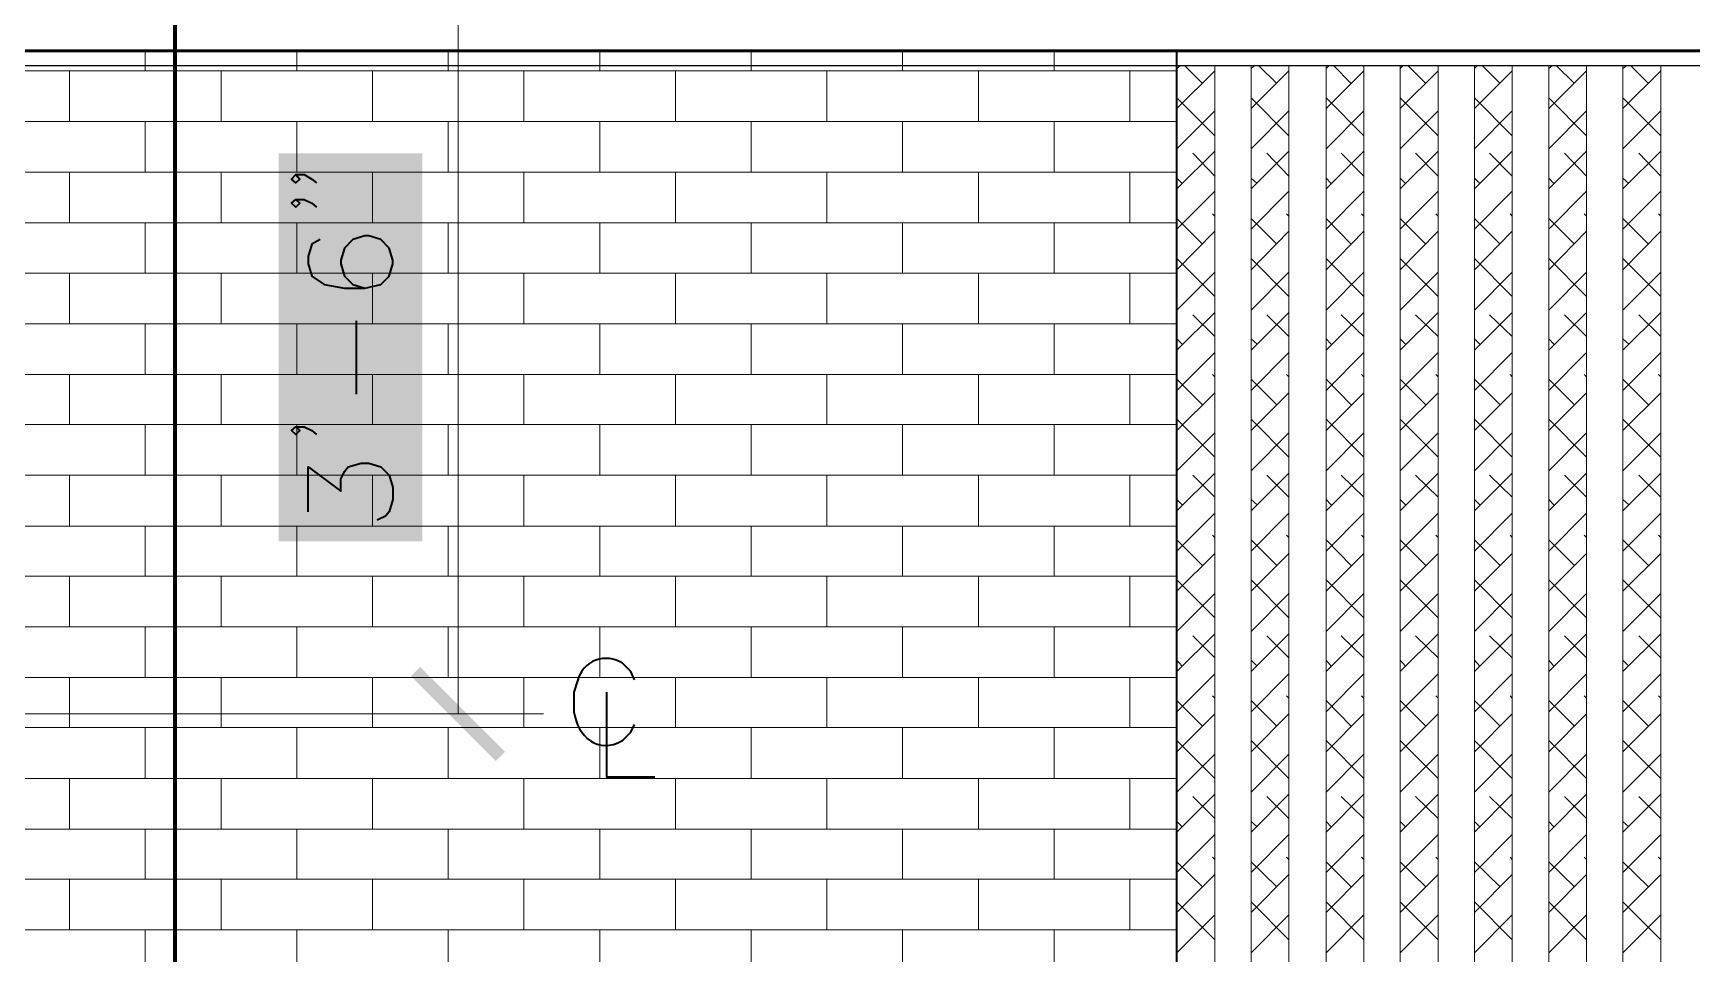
# Model space of a CAD drawing. Header units: inches. Extents: x 5 to 516, y -193 to 129.
# Drawn here: x 99.97 to 107.27, y -83.94 to -79.89 of the extents above; entities that cross this region are included whole.
import ezdxf

# ---------------------------------------------------------------- set-up
doc = ezdxf.new("R2010")
doc.units = ezdxf.units.IN
doc.header["$MEASUREMENT"] = 0
for name, color, linetype in [('Highlight', 210, 'Continuous'), ('PDF4_Geometry', 7, 'Continuous'), ('PDF4_Solid Fills', 7, 'Continuous')]:
    doc.layers.add(name, color=color, linetype=linetype)

msp = doc.modelspace()

# ---------------------------------------------------------------- linework, layer by layer
at = {"layer": 'Highlight'}
msp.add_line((23.3387518, -80.0329832), (138.0451299, -80.0329832), dxfattribs=at)
at = {"layer": 'PDF4_Geometry', "lineweight": 70}
msp.add_lwpolyline([(100.5954244, -76.4929811), (100.5954244, -100.6696493)], dxfattribs=at)
at = {"layer": 'PDF4_Geometry', "lineweight": 15}
for points in [[(101.8420879, -82.8863159), (101.8420879, -79.3863156)], [(100.4654263, -80.0563154), (100.4654263, -79.9696487)], [(101.132093, -80.0563154), (101.132093, -79.9696487)], [(101.7987597, -80.0563154), (101.7987597, -79.9696487)], [(102.4654264, -80.0563154), (102.4654264, -79.9696487)], [(103.1320932, -80.0563154), (103.1320932, -79.9696487)], [(103.7987599, -80.0563154), (103.7987599, -79.9696487)], [(104.4654266, -80.0563154), (104.4654266, -79.9696487)], [(78.672093, -80.0563154), (90.7987622, -80.0563154), (96.6354292, -80.0563154), (105.0054318, -80.0563154)], [(100.1320929, -80.2796488), (100.1320929, -80.0563154)], [(100.7987596, -80.2796488), (100.7987596, -80.0563154)], [(101.4654264, -80.2796488), (101.4654264, -80.0563154)], [(102.1320931, -80.2796488), (102.1320931, -80.0563154)], [(102.7987598, -80.2796488), (102.7987598, -80.0563154)], [(103.4654265, -80.2796488), (103.4654265, -80.0563154)], [(104.1320932, -80.2796488), (104.1320932, -80.0563154)], [(104.79876, -80.2796488), (104.79876, -80.0563154)], [(78.672093, -80.2796488), (90.7987622, -80.2796488), (96.6354292, -80.2796488), (105.0054318, -80.2796488)], [(100.4654263, -80.5029821), (100.4654263, -80.2796488)], [(101.132093, -80.5029821), (101.132093, -80.2796488)], [(101.7987597, -80.5029821), (101.7987597, -80.2796488)], [(102.4654264, -80.5029821), (102.4654264, -80.2796488)], [(103.1320932, -80.5029821), (103.1320932, -80.2796488)], [(103.7987599, -80.5029821), (103.7987599, -80.2796488)], [(104.4654266, -80.5029821), (104.4654266, -80.2796488)], [(78.672093, -80.5029821), (90.7987622, -80.5029821), (96.6354292, -80.5029821), (105.0054318, -80.5029821)], [(100.1320929, -80.7263155), (100.1320929, -80.5029821)], [(100.7987596, -80.7263155), (100.7987596, -80.5029821)], [(101.4654264, -80.7263155), (101.4654264, -80.5029821)], [(102.1320931, -80.7263155), (102.1320931, -80.5029821)], [(102.7987598, -80.7263155), (102.7987598, -80.5029821)], [(103.4654265, -80.7263155), (103.4654265, -80.5029821)], [(104.1320932, -80.7263155), (104.1320932, -80.5029821)], [(104.79876, -80.7263155), (104.79876, -80.5029821)], [(78.672093, -80.7263155), (90.7987622, -80.7263155), (96.6354292, -80.7263155), (105.0054318, -80.7263155)], [(100.4654263, -80.9463155), (100.4654263, -80.7263155)], [(101.132093, -80.9463155), (101.132093, -80.7263155)], [(101.7987597, -80.9463155), (101.7987597, -80.7263155)], [(102.4654264, -80.9463155), (102.4654264, -80.7263155)], [(103.1320932, -80.9463155), (103.1320932, -80.7263155)], [(103.7987599, -80.9463155), (103.7987599, -80.7263155)], [(104.4654266, -80.9463155), (104.4654266, -80.7263155)], [(78.672093, -80.9463155), (90.7987622, -80.9463155), (96.6354292, -80.9463155), (105.0054318, -80.9463155)], [(100.1320929, -81.1696488), (100.1320929, -80.9463155)], [(100.7987596, -81.1696488), (100.7987596, -80.9463155)], [(101.4654264, -81.1696488), (101.4654264, -80.9463155)], [(102.1320931, -81.1696488), (102.1320931, -80.9463155)], [(102.7987598, -81.1696488), (102.7987598, -80.9463155)], [(103.4654265, -81.1696488), (103.4654265, -80.9463155)], [(104.1320932, -81.1696488), (104.1320932, -80.9463155)], [(104.79876, -81.1696488), (104.79876, -80.9463155)], [(78.672093, -81.1696488), (90.7987622, -81.1696488), (96.6354292, -81.1696488), (105.0054318, -81.1696488)], [(100.4654263, -81.3929822), (100.4654263, -81.1696488)], [(101.132093, -81.3929822), (101.132093, -81.1696488)], [(101.7987597, -81.3929822), (101.7987597, -81.1696488)], [(102.4654264, -81.3929822), (102.4654264, -81.1696488)], [(103.1320932, -81.3929822), (103.1320932, -81.1696488)], [(103.7987599, -81.3929822), (103.7987599, -81.1696488)], [(104.4654266, -81.3929822), (104.4654266, -81.1696488)], [(78.672093, -81.3929822), (90.7987622, -81.3929822), (96.6354292, -81.3929822), (105.0054318, -81.3929822)], [(100.1320929, -81.6129822), (100.1320929, -81.3929822)], [(100.7987596, -81.6129822), (100.7987596, -81.3929822)], [(101.4654264, -81.6129822), (101.4654264, -81.3929822)], [(102.1320931, -81.6129822), (102.1320931, -81.3929822)], [(102.7987598, -81.6129822), (102.7987598, -81.3929822)], [(103.4654265, -81.6129822), (103.4654265, -81.3929822)], [(104.1320932, -81.6129822), (104.1320932, -81.3929822)], [(104.79876, -81.6129822), (104.79876, -81.3929822)], [(78.672093, -81.6129822), (90.7987622, -81.6129822), (96.6354292, -81.6129822), (105.0054318, -81.6129822)], [(100.4654263, -81.8363156), (100.4654263, -81.6129822)], [(101.132093, -81.8363156), (101.132093, -81.6129822)], [(101.7987597, -81.8363156), (101.7987597, -81.6129822)], [(102.4654264, -81.8363156), (102.4654264, -81.6129822)], [(103.1320932, -81.8363156), (103.1320932, -81.6129822)], [(103.7987599, -81.8363156), (103.7987599, -81.6129822)], [(104.4654266, -81.8363156), (104.4654266, -81.6129822)], [(78.672093, -81.8363156), (90.7987622, -81.8363156), (96.6354292, -81.8363156), (105.0054318, -81.8363156)], [(100.1320929, -82.0596489), (100.1320929, -81.8363156)], [(100.7987596, -82.0596489), (100.7987596, -81.8363156)], [(101.4654264, -82.0596489), (101.4654264, -81.8363156)], [(102.1320931, -82.0596489), (102.1320931, -81.8363156)], [(102.7987598, -82.0596489), (102.7987598, -81.8363156)], [(103.4654265, -82.0596489), (103.4654265, -81.8363156)], [(104.1320932, -82.0596489), (104.1320932, -81.8363156)], [(104.79876, -82.0596489), (104.79876, -81.8363156)], [(78.672093, -82.0596489), (90.7987622, -82.0596489), (96.6354292, -82.0596489), (105.0054318, -82.0596489)], [(100.4654263, -82.2796489), (100.4654263, -82.0596489)], [(101.132093, -82.2796489), (101.132093, -82.0596489)], [(101.7987597, -82.2796489), (101.7987597, -82.0596489)], [(102.4654264, -82.2796489), (102.4654264, -82.0596489)], [(103.1320932, -82.2796489), (103.1320932, -82.0596489)], [(103.7987599, -82.2796489), (103.7987599, -82.0596489)], [(104.4654266, -82.2796489), (104.4654266, -82.0596489)], [(78.672093, -82.2796489), (90.7987622, -82.2796489), (96.6354292, -82.2796489), (105.0054318, -82.2796489)], [(100.1320929, -82.5029823), (100.1320929, -82.2796489)], [(100.7987596, -82.5029823), (100.7987596, -82.2796489)], [(101.4654264, -82.5029823), (101.4654264, -82.2796489)], [(102.1320931, -82.5029823), (102.1320931, -82.2796489)], [(102.7987598, -82.5029823), (102.7987598, -82.2796489)], [(103.4654265, -82.5029823), (103.4654265, -82.2796489)], [(104.1320932, -82.5029823), (104.1320932, -82.2796489)], [(104.79876, -82.5029823), (104.79876, -82.2796489)], [(78.672093, -82.5029823), (90.7987622, -82.5029823), (96.6354292, -82.5029823), (105.0054318, -82.5029823)], [(100.4654263, -82.7263156), (100.4654263, -82.5029823)], [(101.132093, -82.7263156), (101.132093, -82.5029823)], [(101.7987597, -82.7263156), (101.7987597, -82.5029823)], [(102.4654264, -82.7263156), (102.4654264, -82.5029823)], [(103.1320932, -82.7263156), (103.1320932, -82.5029823)], [(103.7987599, -82.7263156), (103.7987599, -82.5029823)], [(104.4654266, -82.7263156), (104.4654266, -82.5029823)], [(78.672093, -82.7263156), (90.7987622, -82.7263156), (96.6354292, -82.7263156), (105.0054318, -82.7263156)], [(100.1320929, -82.9463156), (100.1320929, -82.7263156)], [(100.7987596, -82.9463156), (100.7987596, -82.7263156)], [(101.4654264, -82.9463156), (101.4654264, -82.7263156)], [(102.1320931, -82.9463156), (102.1320931, -82.7263156)], [(102.7987598, -82.9463156), (102.7987598, -82.7263156)], [(103.4654265, -82.9463156), (103.4654265, -82.7263156)], [(104.1320932, -82.9463156), (104.1320932, -82.7263156)], [(104.79876, -82.9463156), (104.79876, -82.7263156)], [(99.6320895, -82.8863159), (102.2187564, -82.8863159)], [(78.672093, -82.9463156), (90.7987622, -82.9463156), (96.6354292, -82.9463156), (105.0054318, -82.9463156)], [(100.4654263, -83.169649), (100.4654263, -82.9463156)], [(101.132093, -83.169649), (101.132093, -82.9463156)], [(101.7987597, -83.169649), (101.7987597, -82.9463156)], [(102.4654264, -83.169649), (102.4654264, -82.9463156)], [(103.1320932, -83.169649), (103.1320932, -82.9463156)], [(103.7987599, -83.169649), (103.7987599, -82.9463156)], [(104.4654266, -83.169649), (104.4654266, -82.9463156)], [(78.672093, -83.169649), (90.7987622, -83.169649), (96.6354292, -83.169649), (105.0054318, -83.169649)], [(100.1320929, -83.3929824), (100.1320929, -83.169649)], [(100.7987596, -83.3929824), (100.7987596, -83.169649)], [(101.4654264, -83.3929824), (101.4654264, -83.169649)], [(102.1320931, -83.3929824), (102.1320931, -83.169649)], [(102.7987598, -83.3929824), (102.7987598, -83.169649)], [(103.4654265, -83.3929824), (103.4654265, -83.169649)], [(104.1320932, -83.3929824), (104.1320932, -83.169649)], [(104.79876, -83.3929824), (104.79876, -83.169649)], [(78.672093, -83.3929824), (90.7987622, -83.3929824), (96.6354292, -83.3929824), (105.0054318, -83.3929824)], [(100.4654263, -83.6129823), (100.4654263, -83.3929824)], [(101.132093, -83.6129823), (101.132093, -83.3929824)], [(101.7987597, -83.6129823), (101.7987597, -83.3929824)], [(102.4654264, -83.6129823), (102.4654264, -83.3929824)], [(103.1320932, -83.6129823), (103.1320932, -83.3929824)], [(103.7987599, -83.6129823), (103.7987599, -83.3929824)], [(104.4654266, -83.6129823), (104.4654266, -83.3929824)], [(78.672093, -83.6129823), (90.7987622, -83.6129823), (96.6354292, -83.6129823), (105.0054318, -83.6129823)], [(100.1320929, -83.8363159), (100.1320929, -83.6129823)], [(100.7987596, -83.8363159), (100.7987596, -83.6129823)], [(101.4654264, -83.8363159), (101.4654264, -83.6129823)], [(102.1320931, -83.8363159), (102.1320931, -83.6129823)], [(102.7987598, -83.8363159), (102.7987598, -83.6129823)], [(103.4654265, -83.8363159), (103.4654265, -83.6129823)], [(104.1320932, -83.8363159), (104.1320932, -83.6129823)], [(104.79876, -83.8363159), (104.79876, -83.6129823)], [(78.672093, -83.8363159), (90.7987622, -83.8363159), (96.6354292, -83.8363159), (105.0054318, -83.8363159)], [(100.4654263, -84.0596491), (100.4654263, -83.8363159)], [(101.132093, -84.0596491), (101.132093, -83.8363159)], [(101.7987597, -84.0596491), (101.7987597, -83.8363159)], [(102.4654264, -84.0596491), (102.4654264, -83.8363159)], [(103.1320932, -84.0596491), (103.1320932, -83.8363159)], [(103.7987599, -84.0596491), (103.7987599, -83.8363159)], [(104.4654266, -84.0596491), (104.4654266, -83.8363159)]]:
    msp.add_lwpolyline(points, dxfattribs=at)
at = {"layer": 'PDF4_Geometry', "lineweight": 50}
msp.add_lwpolyline([(134.6320923, -79.969649), (26.9620804, -79.969649)], dxfattribs=at)
at = {"layer": 'PDF4_Geometry', "lineweight": 35}
for points in [[(105.0054216, -98.2829846), (105.0054216, -79.969649)], [(101.1287564, -80.512984), (101.1454231, -80.532984), (101.1287564, -80.5496507), (101.1087564, -80.532984), (101.1287564, -80.512984), (101.1654231, -80.512984), (101.1987564, -80.532984), (101.2187564, -80.5496507)], [(101.1287564, -80.6229829), (101.1454231, -80.6396496), (101.1287564, -80.6563163), (101.1087564, -80.6396496), (101.1287564, -80.6229829), (101.1654231, -80.6229829), (101.1987564, -80.6396496), (101.2187564, -80.6563163)], [(101.2354221, -80.7996492), (101.1987555, -80.8196492), (101.1820888, -80.8729826), (101.1820888, -80.9063159), (101.1987555, -80.9596492), (101.2520888, -80.9963159), (101.3420888, -81.0129826), (101.4320888, -81.0129826), (101.5020888, -80.9963159), (101.5387555, -80.9596492), (101.5554222, -80.9063159), (101.5554222, -80.8896492), (101.5387555, -80.8363159), (101.5020888, -80.7996492), (101.4487555, -80.7829826), (101.4320888, -80.7829826), (101.3787555, -80.7996492), (101.3420888, -80.8363159), (101.3254222, -80.8896492), (101.3254222, -80.9063159), (101.3420888, -80.9596492), (101.3787555, -80.9963159), (101.4320888, -81.0129826)], [(101.3954224, -81.4796487), (101.3954224, -81.1563154)], [(101.1287564, -81.622983), (101.1454231, -81.6396497), (101.1287564, -81.6563164), (101.1087564, -81.6396497), (101.1287564, -81.622983), (101.1654231, -81.622983), (101.1987564, -81.6396497), (101.2187564, -81.6563164)], [(101.1820876, -81.9963182), (101.1820876, -81.7996515), (101.3254209, -81.9063181), (101.3254209, -81.8529848), (101.3420876, -81.8196515), (101.3587543, -81.7996515), (101.4154209, -81.7829848), (101.4487543, -81.7829848), (101.5020876, -81.7996515), (101.5387543, -81.8363181), (101.5554209, -81.8896515), (101.5554209, -81.9429848), (101.5387543, -81.9963182), (101.5220876, -82.0163182), (101.4854209, -82.0329848)], [(102.4954218, -82.7896498), (102.4954218, -83.1629832), (102.7087552, -83.1629832)], [(102.5654236, -83.0029819), (102.6020903, -82.9663152), (102.6187569, -82.9329819)]]:
    msp.add_lwpolyline(points, dxfattribs=at)
at = {"layer": 'PDF4_Geometry', "color": 8, "lineweight": 15, "true_color": 0x808080}
for points in [[(105.0054216, -80.046316), (105.0220883, -80.0329826)], [(105.0054216, -80.2229822), (105.1720883, -80.0563156)], [(105.1187571, -80.1129833), (105.0387571, -80.0329833)], [(105.3320886, -80.046316), (105.3487553, -80.0329826)], [(105.3320886, -80.2229822), (105.4987553, -80.0563156)], [(105.4454241, -80.1129833), (105.3654241, -80.0329833)], [(105.6620888, -80.046316), (105.6754221, -80.0329826)], [(105.6620888, -80.2229822), (105.8287554, -80.0563156)], [(105.7720877, -80.1129833), (105.695421, -80.0329833)], [(105.9887557, -80.046316), (106.0020891, -80.0329826)], [(105.9887557, -80.2229822), (106.1554224, -80.0563156)], [(106.1020912, -80.1129833), (106.0220912, -80.0329833)], [(106.3154227, -80.046316), (106.328756, -80.0329826)], [(106.3154227, -80.2229822), (106.4820894, -80.0563156)], [(106.4287582, -80.1129833), (106.3487582, -80.0329833)], [(106.6420897, -80.046316), (106.6587563, -80.0329826)], [(106.6420897, -80.2229822), (106.8087563, -80.0563156)], [(106.7554218, -80.1129833), (106.6754218, -80.0329833)], [(106.9687566, -80.046316), (106.9854233, -80.0329826)], [(106.9687566, -80.2229822), (107.1354233, -80.0563156)], [(107.0820887, -80.1129833), (107.0020887, -80.0329833)], [(105.1720883, -80.3429841), (105.0054216, -80.1763175)], [(105.4987553, -80.3429841), (105.3320886, -80.1763175)], [(105.8287554, -80.3429841), (105.6620888, -80.1763175)], [(106.1554224, -80.3429841), (105.9887557, -80.1763175)], [(106.4820894, -80.3429841), (106.3154227, -80.1763175)], [(106.8087563, -80.3429841), (106.6420897, -80.1763175)], [(107.1354233, -80.3429841), (106.9687566, -80.1763175)], [(105.0054216, -80.3996519), (105.1720883, -80.2329852)], [(105.3320886, -80.3996519), (105.4987553, -80.2329852)], [(105.6620888, -80.3996519), (105.8287554, -80.2329852)], [(105.9887557, -80.3996519), (106.1554224, -80.2329852)], [(106.3154227, -80.3996519), (106.4820894, -80.2329852)], [(106.6420897, -80.3996519), (106.8087563, -80.2329852)], [(106.9687566, -80.3996519), (107.1354233, -80.2329852)], [(105.0054216, -80.5763148), (105.1720883, -80.4096481)], [(105.1720883, -80.5196504), (105.0754216, -80.4196504)], [(105.3320886, -80.5763148), (105.4987553, -80.4096481)], [(105.4987553, -80.5196504), (105.4020886, -80.4196504)], [(105.6620888, -80.5763148), (105.8287554, -80.4096481)], [(105.8287554, -80.5196504), (105.7287554, -80.4196504)], [(105.9887557, -80.5763148), (106.1554224, -80.4096481)], [(106.1554224, -80.5196504), (106.0554224, -80.4196504)], [(106.3154227, -80.5763148), (106.4820894, -80.4096481)], [(106.4820894, -80.5196504), (106.3820894, -80.4196504)], [(106.6420897, -80.5763148), (106.8087563, -80.4096481)], [(106.8087563, -80.5196504), (106.7120897, -80.4196504)], [(106.9687566, -80.5763148), (107.1354233, -80.4096481)], [(107.1354233, -80.5196504), (107.0387566, -80.4196504)], [(105.0054216, -80.7529844), (105.1720883, -80.5863178)], [(105.0287574, -80.5529824), (105.0054241, -80.5296491)], [(105.3320886, -80.7529844), (105.4987553, -80.5863178)], [(105.3587576, -80.5529824), (105.3320909, -80.5296491)], [(105.6620888, -80.7529844), (105.8287554, -80.5863178)], [(105.6854245, -80.5529824), (105.6620912, -80.5296491)], [(105.9887557, -80.7529844), (106.1554224, -80.5863178)], [(106.0120915, -80.5529824), (105.9887582, -80.5296491)], [(106.3387551, -80.5529824), (106.3154217, -80.5296491)], [(106.3154227, -80.7529844), (106.4820894, -80.5863178)], [(106.665422, -80.5529824), (106.6420887, -80.5296491)], [(106.6420897, -80.7529844), (106.8087563, -80.5863178)], [(106.9954222, -80.5529824), (106.9687555, -80.5296491)], [(106.9687566, -80.7529844), (107.1354233, -80.5863178)], [(105.1187571, -80.8196484), (105.0054238, -80.7063151)], [(105.1720883, -80.6963167), (105.1620883, -80.6863167)], [(105.4454241, -80.8196484), (105.3320908, -80.7063151)], [(105.4987553, -80.6963167), (105.4887553, -80.6863167)], [(105.7720877, -80.8196484), (105.6620877, -80.7063151)], [(105.8287554, -80.6963167), (105.8187554, -80.6863167)], [(106.1020912, -80.8196484), (105.9887579, -80.7063151)], [(106.1554224, -80.6963167), (106.1454224, -80.6863167)], [(106.4287582, -80.8196484), (106.3154249, -80.7063151)], [(106.4820894, -80.6963167), (106.4720894, -80.6863167)], [(106.7554218, -80.8196484), (106.6420884, -80.7063151)], [(106.8087563, -80.6963167), (106.7987563, -80.6863167)], [(107.0820887, -80.8196484), (106.9687554, -80.7063151)], [(107.1354233, -80.6963167), (107.1254233, -80.6863167)], [(105.0054216, -80.9329839), (105.1720883, -80.7629839)], [(105.3320886, -80.9329839), (105.4987553, -80.7629839)], [(105.6620888, -80.9329839), (105.8287554, -80.7629839)], [(105.9887557, -80.9329839), (106.1554224, -80.7629839)], [(106.3154227, -80.9329839), (106.4820894, -80.7629839)], [(106.6420897, -80.9329839), (106.8087563, -80.7629839)], [(106.9687566, -80.9329839), (107.1354233, -80.7629839)], [(105.1720883, -81.0496492), (105.0054216, -80.8829826)], [(105.4987553, -81.0496492), (105.3320886, -80.8829826)], [(105.8287554, -81.0496492), (105.6620888, -80.8829826)], [(106.1554224, -81.0496492), (105.9887557, -80.8829826)], [(106.4820894, -81.0496492), (106.3154227, -80.8829826)], [(106.8087563, -81.0496492), (106.6420897, -80.8829826)], [(107.1354233, -81.0496492), (106.9687566, -80.8829826)], [(105.0054216, -81.1096502), (105.1720883, -80.9429835)], [(105.3320886, -81.1096502), (105.4987553, -80.9429835)], [(105.6620888, -81.1096502), (105.8287554, -80.9429835)], [(105.9887557, -81.1096502), (106.1554224, -80.9429835)], [(106.3154227, -81.1096502), (106.4820894, -80.9429835)], [(106.6420897, -81.1096502), (106.8087563, -80.9429835)], [(106.9687566, -81.1096502), (107.1354233, -80.9429835)], [(105.0054216, -81.2863165), (105.1720883, -81.1196498)], [(105.1720883, -81.2263155), (105.0754216, -81.1296488)], [(105.3320886, -81.2863165), (105.4987553, -81.1196498)], [(105.4987553, -81.2263155), (105.4020886, -81.1296488)], [(105.6620888, -81.2863165), (105.8287554, -81.1196498)], [(105.8287554, -81.2263155), (105.7287554, -81.1296488)], [(105.9887557, -81.2863165), (106.1554224, -81.1196498)], [(106.1554224, -81.2263155), (106.0554224, -81.1296488)], [(106.3154227, -81.2863165), (106.4820894, -81.1196498)], [(106.4820894, -81.2263155), (106.3820894, -81.1296488)], [(106.6420897, -81.2863165), (106.8087563, -81.1196498)], [(106.8087563, -81.2263155), (106.7120897, -81.1296488)], [(106.9687566, -81.2863165), (107.1354233, -81.1196498)], [(107.1354233, -81.2263155), (107.0387566, -81.1296488)], [(105.0287574, -81.2596509), (105.0054241, -81.2363176)], [(105.3587576, -81.2596509), (105.3320909, -81.2363176)], [(105.6854245, -81.2596509), (105.6620912, -81.2363176)], [(106.0120915, -81.2596509), (105.9887582, -81.2363176)], [(106.3387551, -81.2596509), (106.3154217, -81.2363176)], [(106.665422, -81.2596509), (106.6420887, -81.2363176)], [(106.9954222, -81.2596509), (106.9687555, -81.2363176)], [(105.0054216, -81.4629827), (105.1720883, -81.2963161)], [(105.3320886, -81.4629827), (105.4987553, -81.2963161)], [(105.6620888, -81.4629827), (105.8287554, -81.2963161)], [(105.9887557, -81.4629827), (106.1554224, -81.2963161)], [(106.3154227, -81.4629827), (106.4820894, -81.2963161)], [(106.6420897, -81.4629827), (106.8087563, -81.2963161)], [(106.9687566, -81.4629827), (107.1354233, -81.2963161)], [(105.1720883, -81.4029818), (105.1620883, -81.3929818)], [(105.4987553, -81.4029818), (105.4887553, -81.3929818)], [(105.8287554, -81.4029818), (105.8187554, -81.3929818)], [(106.1554224, -81.4029818), (106.1454224, -81.3929818)], [(106.4820894, -81.4029818), (106.4720894, -81.3929818)], [(106.8087563, -81.4029818), (106.7987563, -81.3929818)], [(107.1354233, -81.4029818), (107.1254233, -81.3929818)], [(105.1187571, -81.5263169), (105.0054238, -81.4129836)], [(105.4454241, -81.5263169), (105.3320908, -81.4129836)], [(105.7720877, -81.5263169), (105.6620877, -81.4129836)], [(106.1020912, -81.5263169), (105.9887579, -81.4129836)], [(106.4287582, -81.5263169), (106.3154249, -81.4129836)], [(106.7554218, -81.5263169), (106.6420884, -81.4129836)], [(107.0820887, -81.5263169), (106.9687554, -81.4129836)], [(105.0054216, -81.639649), (105.1720883, -81.4729823)], [(105.3320886, -81.639649), (105.4987553, -81.4729823)], [(105.6620888, -81.639649), (105.8287554, -81.4729823)], [(105.9887557, -81.639649), (106.1554224, -81.4729823)], [(106.3154227, -81.639649), (106.4820894, -81.4729823)], [(106.6420897, -81.639649), (106.8087563, -81.4729823)], [(106.9687566, -81.639649), (107.1354233, -81.4729823)], [(105.1720883, -81.7563177), (105.0054216, -81.589651)], [(105.4987553, -81.7563177), (105.3320886, -81.589651)], [(105.8287554, -81.7563177), (105.6620888, -81.589651)], [(106.1554224, -81.7563177), (105.9887557, -81.589651)], [(106.4820894, -81.7563177), (106.3154227, -81.589651)], [(106.8087563, -81.7563177), (106.6420897, -81.589651)], [(107.1354233, -81.7563177), (106.9687566, -81.589651)], [(105.0054216, -81.8163187), (105.1720883, -81.649652)], [(105.3320886, -81.8163187), (105.4987553, -81.649652)], [(105.6620888, -81.8163187), (105.8287554, -81.649652)], [(105.9887557, -81.8163187), (106.1554224, -81.649652)], [(106.3154227, -81.8163187), (106.4820894, -81.649652)], [(106.6420897, -81.8163187), (106.8087563, -81.649652)], [(106.9687566, -81.8163187), (107.1354233, -81.649652)], [(105.0054216, -81.9929816), (105.1720883, -81.8263149)], [(105.3320886, -81.9929816), (105.4987553, -81.8263149)], [(105.6620888, -81.9929816), (105.8287554, -81.8263149)], [(105.9887557, -81.9929816), (106.1554224, -81.8263149)], [(106.3154227, -81.9929816), (106.4820894, -81.8263149)], [(106.6420897, -81.9929816), (106.8087563, -81.8263149)], [(106.9687566, -81.9929816), (107.1354233, -81.8263149)], [(105.1720883, -81.932984), (105.0754216, -81.8363173)], [(105.4987553, -81.932984), (105.4020886, -81.8363173)], [(105.8287554, -81.932984), (105.7287554, -81.8363173)], [(106.1554224, -81.932984), (106.0554224, -81.8363173)], [(106.4820894, -81.932984), (106.3820894, -81.8363173)], [(106.8087563, -81.932984), (106.7120897, -81.8363173)], [(107.1354233, -81.932984), (107.0387566, -81.8363173)], [(105.0287574, -81.966316), (105.0054241, -81.9429826)], [(105.3587576, -81.966316), (105.3320909, -81.9429826)], [(105.6854245, -81.966316), (105.6620912, -81.9429826)], [(106.0120915, -81.966316), (105.9887582, -81.9429826)], [(106.3387551, -81.966316), (106.3154217, -81.9429826)], [(106.665422, -81.966316), (106.6420887, -81.9429826)], [(106.9954222, -81.966316), (106.9687555, -81.9429826)], [(105.0054216, -82.1696512), (105.1720883, -82.0029845)], [(105.3320886, -82.1696512), (105.4987553, -82.0029845)], [(105.6620888, -82.1696512), (105.8287554, -82.0029845)], [(105.9887557, -82.1696512), (106.1554224, -82.0029845)], [(106.3154227, -82.1696512), (106.4820894, -82.0029845)], [(106.6420897, -82.1696512), (106.8087563, -82.0029845)], [(106.9687566, -82.1696512), (107.1354233, -82.0029845)], [(105.1187571, -82.2329854), (105.0054238, -82.119652)], [(105.1720883, -82.1096503), (105.1620883, -82.0996503)], [(105.4454241, -82.2329854), (105.3320908, -82.119652)], [(105.4987553, -82.1096503), (105.4887553, -82.0996503)], [(105.7720877, -82.2329854), (105.6620877, -82.119652)], [(105.8287554, -82.1096503), (105.8187554, -82.0996503)], [(106.1020912, -82.2329854), (105.9887579, -82.119652)], [(106.1554224, -82.1096503), (106.1454224, -82.0996503)], [(106.4287582, -82.2329854), (106.3154249, -82.119652)], [(106.4820894, -82.1096503), (106.4720894, -82.0996503)], [(106.7554218, -82.2329854), (106.6420884, -82.119652)], [(106.8087563, -82.1096503), (106.7987563, -82.0996503)], [(107.0820887, -82.2329854), (106.9687554, -82.119652)], [(107.1354233, -82.1096503), (107.1254233, -82.0996503)], [(105.0054216, -82.3463175), (105.1720883, -82.1796508)], [(105.3320886, -82.3463175), (105.4987553, -82.1796508)], [(105.6620888, -82.3463175), (105.8287554, -82.1796508)], [(105.9887557, -82.3463175), (106.1554224, -82.1796508)], [(106.3154227, -82.3463175), (106.4820894, -82.1796508)], [(106.6420897, -82.3463175), (106.8087563, -82.1796508)], [(106.9687566, -82.3463175), (107.1354233, -82.1796508)], [(105.1720883, -82.4629828), (105.0054216, -82.2963161)], [(105.4987553, -82.4629828), (105.3320886, -82.2963161)], [(105.8287554, -82.4629828), (105.6620888, -82.2963161)], [(106.1554224, -82.4629828), (105.9887557, -82.2963161)], [(106.4820894, -82.4629828), (106.3154227, -82.2963161)], [(106.8087563, -82.4629828), (106.6420897, -82.2963161)], [(107.1354233, -82.4629828), (106.9687566, -82.2963161)], [(105.0054216, -82.5229838), (105.1720883, -82.3563171)], [(105.3320886, -82.5229838), (105.4987553, -82.3563171)], [(105.6620888, -82.5229838), (105.8287554, -82.3563171)], [(105.9887557, -82.5229838), (106.1554224, -82.3563171)], [(106.3154227, -82.5229838), (106.4820894, -82.3563171)], [(106.6420897, -82.5229838), (106.8087563, -82.3563171)], [(106.9687566, -82.5229838), (107.1354233, -82.3563171)], [(105.0054216, -82.6996501), (105.1720883, -82.5329834)], [(105.1720883, -82.6396491), (105.0754216, -82.5429824)], [(105.3320886, -82.6996501), (105.4987553, -82.5329834)], [(105.4987553, -82.6396491), (105.4020886, -82.5429824)], [(105.6620888, -82.6996501), (105.8287554, -82.5329834)], [(105.8287554, -82.6396491), (105.7287554, -82.5429824)], [(105.9887557, -82.6996501), (106.1554224, -82.5329834)], [(106.1554224, -82.6396491), (106.0554224, -82.5429824)], [(106.3154227, -82.6996501), (106.4820894, -82.5329834)], [(106.4820894, -82.6396491), (106.3820894, -82.5429824)], [(106.6420897, -82.6996501), (106.8087563, -82.5329834)], [(106.8087563, -82.6396491), (106.7120897, -82.5429824)], [(106.9687566, -82.6996501), (107.1354233, -82.5329834)], [(107.1354233, -82.6396491), (107.0387566, -82.5429824)], [(105.0287574, -82.6763177), (105.0054241, -82.649651)], [(105.3587576, -82.6763177), (105.3320909, -82.649651)], [(105.6854245, -82.6763177), (105.6620912, -82.649651)], [(106.0120915, -82.6763177), (105.9887582, -82.649651)], [(106.3387551, -82.6763177), (106.3154217, -82.649651)], [(106.665422, -82.6763177), (106.6420887, -82.649651)], [(106.9954222, -82.6763177), (106.9687555, -82.649651)], [(105.0054216, -82.8763163), (105.1720883, -82.7096496)], [(105.3320886, -82.8763163), (105.4987553, -82.7096496)], [(105.6620888, -82.8763163), (105.8287554, -82.7096496)], [(105.9887557, -82.8763163), (106.1554224, -82.7096496)], [(106.3154227, -82.8763163), (106.4820894, -82.7096496)], [(106.6420897, -82.8763163), (106.8087563, -82.7096496)], [(106.9687566, -82.8763163), (107.1354233, -82.7096496)], [(105.1187571, -82.9396505), (105.0054238, -82.8263171)], [(105.1720883, -82.8163188), (105.1620883, -82.8063188)], [(105.4454241, -82.9396505), (105.3320908, -82.8263171)], [(105.4987553, -82.8163188), (105.4887553, -82.8063188)], [(105.7720877, -82.9396505), (105.6620877, -82.8263171)], [(105.8287554, -82.8163188), (105.8187554, -82.8063188)], [(106.1020912, -82.9396505), (105.9887579, -82.8263171)], [(106.1554224, -82.8163188), (106.1454224, -82.8063188)], [(106.4287582, -82.9396505), (106.3154249, -82.8263171)], [(106.4820894, -82.8163188), (106.4720894, -82.8063188)], [(106.7554218, -82.9396505), (106.6420884, -82.8263171)], [(106.8087563, -82.8163188), (106.7987563, -82.8063188)], [(107.0820887, -82.9396505), (106.9687554, -82.8263171)], [(107.1354233, -82.8163188), (107.1254233, -82.8063188)], [(105.0054216, -83.0529826), (105.1720883, -82.8863159)], [(105.3320886, -83.0529826), (105.4987553, -82.8863159)], [(105.6620888, -83.0529826), (105.8287554, -82.8863159)], [(105.9887557, -83.0529826), (106.1554224, -82.8863159)], [(106.3154227, -83.0529826), (106.4820894, -82.8863159)], [(106.6420897, -83.0529826), (106.8087563, -82.8863159)], [(106.9687566, -83.0529826), (107.1354233, -82.8863159)], [(105.1720883, -83.1696513), (105.0054216, -83.0029846)], [(105.0054216, -83.2296489), (105.1720883, -83.0629822)], [(105.4987553, -83.1696513), (105.3320886, -83.0029846)], [(105.3320886, -83.2296489), (105.4987553, -83.0629822)], [(105.8287554, -83.1696513), (105.6620888, -83.0029846)], [(105.6620888, -83.2296489), (105.8287554, -83.0629822)], [(106.1554224, -83.1696513), (105.9887557, -83.0029846)], [(105.9887557, -83.2296489), (106.1554224, -83.0629822)], [(106.4820894, -83.1696513), (106.3154227, -83.0029846)], [(106.3154227, -83.2296489), (106.4820894, -83.0629822)], [(106.8087563, -83.1696513), (106.6420897, -83.0029846)], [(106.6420897, -83.2296489), (106.8087563, -83.0629822)], [(107.1354233, -83.1696513), (106.9687566, -83.0029846)], [(106.9687566, -83.2296489), (107.1354233, -83.0629822)], [(105.0054216, -83.4063185), (105.1720883, -83.2396519)], [(105.1720883, -83.3463176), (105.0754216, -83.2496509)], [(105.3320886, -83.4063185), (105.4987553, -83.2396519)], [(105.4987553, -83.3463176), (105.4020886, -83.2496509)], [(105.6620888, -83.4063185), (105.8287554, -83.2396519)], [(105.8287554, -83.3463176), (105.7287554, -83.2496509)], [(105.9887557, -83.4063185), (106.1554224, -83.2396519)], [(106.1554224, -83.3463176), (106.0554224, -83.2496509)], [(106.3154227, -83.4063185), (106.4820894, -83.2396519)], [(106.4820894, -83.3463176), (106.3820894, -83.2496509)], [(106.6420897, -83.4063185), (106.8087563, -83.2396519)], [(106.8087563, -83.3463176), (106.7120897, -83.2496509)], [(106.9687566, -83.4063185), (107.1354233, -83.2396519)], [(107.1354233, -83.3463176), (107.0387566, -83.2496509)], [(105.0287574, -83.3829828), (105.0054241, -83.3596494)], [(105.3587576, -83.3829828), (105.3320909, -83.3596494)], [(105.6854245, -83.3829828), (105.6620912, -83.3596494)], [(106.0120915, -83.3829828), (105.9887582, -83.3596494)], [(106.3387551, -83.3829828), (106.3154217, -83.3596494)], [(106.665422, -83.3829828), (106.6420887, -83.3596494)], [(106.9954222, -83.3829828), (106.9687555, -83.3596494)], [(105.0054216, -83.5829848), (105.1720883, -83.4163181)], [(105.3320886, -83.5829848), (105.4987553, -83.4163181)], [(105.6620888, -83.5829848), (105.8287554, -83.4163181)], [(105.9887557, -83.5829848), (106.1554224, -83.4163181)], [(106.3154227, -83.5829848), (106.4820894, -83.4163181)], [(106.6420897, -83.5829848), (106.8087563, -83.4163181)], [(106.9687566, -83.5829848), (107.1354233, -83.4163181)], [(105.1187571, -83.6463156), (105.0054238, -83.5363156)], [(105.1720883, -83.5263171), (105.1620883, -83.5163171)], [(105.4454241, -83.6463156), (105.3320908, -83.5363156)], [(105.4987553, -83.5263171), (105.4887553, -83.5163171)], [(105.7720877, -83.6463156), (105.6620877, -83.5363156)], [(105.8287554, -83.5263171), (105.8187554, -83.5163171)], [(106.1020912, -83.6463156), (105.9887579, -83.5363156)], [(106.1554224, -83.5263171), (106.1454224, -83.5163171)], [(106.4287582, -83.6463156), (106.3154249, -83.5363156)], [(106.4820894, -83.5263171), (106.4720894, -83.5163171)], [(106.7554218, -83.6463156), (106.6420884, -83.5363156)], [(106.8087563, -83.5263171), (106.7987563, -83.5163171)], [(107.0820887, -83.6463156), (106.9687554, -83.5363156)], [(107.1354233, -83.5263171), (107.1254233, -83.5163171)], [(105.0054216, -83.7596511), (105.1720883, -83.5929844)], [(105.3320886, -83.7596511), (105.4987553, -83.5929844)], [(105.6620888, -83.7596511), (105.8287554, -83.5929844)], [(105.9887557, -83.7596511), (106.1554224, -83.5929844)], [(106.3154227, -83.7596511), (106.4820894, -83.5929844)], [(106.6420897, -83.7596511), (106.8087563, -83.5929844)], [(106.9687566, -83.7596511), (107.1354233, -83.5929844)], [(105.1720883, -83.8796496), (105.0054216, -83.7129829)], [(105.4987553, -83.8796496), (105.3320886, -83.7129829)], [(105.8287554, -83.8796496), (105.6620888, -83.7129829)], [(106.1554224, -83.8796496), (105.9887557, -83.7129829)], [(106.4820894, -83.8796496), (106.3154227, -83.7129829)], [(106.8087563, -83.8796496), (106.6420897, -83.7129829)], [(107.1354233, -83.8796496), (106.9687566, -83.7129829)], [(105.0054216, -83.9363174), (105.1720883, -83.7696507)], [(105.3320886, -83.9363174), (105.4987553, -83.7696507)], [(105.6620888, -83.9363174), (105.8287554, -83.7696507)], [(105.9887557, -83.9363174), (106.1554224, -83.7696507)], [(106.3154227, -83.9363174), (106.4820894, -83.7696507)], [(106.6420897, -83.9363174), (106.8087563, -83.7696507)], [(106.9687566, -83.9363174), (107.1354233, -83.7696507)]]:
    msp.add_lwpolyline(points, dxfattribs=at)
at = {"layer": 'PDF4_Geometry', "lineweight": 15}
for points in [[(105.1720883, -97.7829846), (105.1720883, -80.0329832), (105.0054216, -80.0329832), (105.0054216, -97.7829846)], [(105.4987553, -97.7829846), (105.4987553, -80.0329832), (105.3320886, -80.0329832), (105.3320886, -97.7829846)], [(105.8287554, -97.7829846), (105.8287554, -80.0329832), (105.6620888, -80.0329832), (105.6620888, -97.7829846)], [(106.1554224, -97.7829846), (106.1554224, -80.0329832), (105.9887557, -80.0329832), (105.9887557, -97.7829846)], [(106.4820894, -97.7829846), (106.4820894, -80.0329832), (106.3154227, -80.0329832), (106.3154227, -97.7829846)], [(106.8087563, -97.7829846), (106.8087563, -80.0329832), (106.6420897, -80.0329832), (106.6420897, -97.7829846)], [(107.1354233, -97.7829846), (107.1354233, -80.0329832), (106.9687566, -80.0329832), (106.9687566, -97.7829846)]]:
    msp.add_lwpolyline(points, close=True, dxfattribs=at)
at = {"layer": 'PDF4_Geometry', "lineweight": 35}
msp.add_lwpolyline([(102.6187569, -82.7363152), (102.6020903, -82.6996486), (102.5654236, -82.6629819, 0.508362924), (102.3687569, -82.7363152), (102.3520903, -82.7896486), (102.3520903, -82.8763152)], format="xyb", dxfattribs=at)
for points in [[(102.3520903, -82.8763152), (102.3675903, -82.9864819), (102.4580903, -83.0648708), (102.5654236, -83.0029819)], [(99.435424, -83.8963189), (99.7859241, -83.8224855), (100.0267019, -83.5159855), (99.8787574, -83.1696521)]]:
    msp.add_open_spline(points, degree=3, dxfattribs=at)
at = {"layer": 'PDF4_Solid Fills', "color": 7, "lineweight": 50, "true_color": 0xffffff, "transparency": 33554559}
for points in [[(101.0520895, -82.1263163), (101.6854229, -82.1263163), (101.0520895, -80.4196495)], [(101.6854242, -82.1263163), (101.0520908, -80.4196495), (101.6854242, -80.4196495)]]:
    msp.add_solid(points, dxfattribs=at)
at = {"layer": 'PDF4_Solid Fills', "lineweight": 50, "transparency": 33554559}
for points in [[(101.6754212, -82.6796509), (101.6354212, -82.7196509), (102.0487546, -83.0529842)], [(101.6354229, -82.7196492), (102.0487562, -83.0529826), (102.0087562, -83.0929826)]]:
    msp.add_solid(points, dxfattribs=at)

doc.saveas('drawing.dxf')
